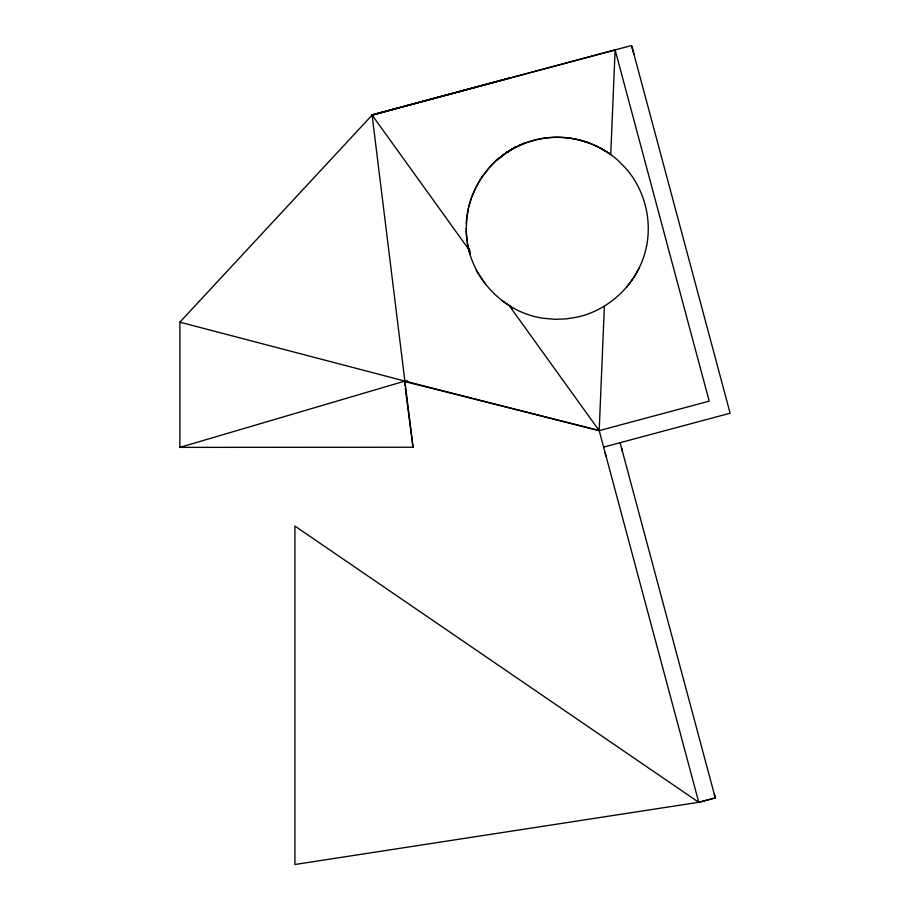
<?xml version="1.0" encoding="UTF-8"?>
<svg xmlns="http://www.w3.org/2000/svg" width="910" height="910" viewBox="0 0 910 910"><rect width="100%" height="100%" fill="white"/><g stroke="black" fill="none" stroke-linecap="round" stroke-linejoin="round"><path stroke-width="1.36" d="M467.171 240.831L466.25 231.493L466.568 220.015L466.386 224.167M604.399 305.976L599.189 430.623L404.882 381.097L179.873 322.163L179.873 447.379L413.026 447.231L372.076 114.91L615.115 49.925L709.208 401.151L599.189 430.623L509.065 305.396M610.735 154.666L615.115 49.97M466.614 219.754C468.013 204.625 473.45 190.031 481.743 177.336L476.419 186.47M466.568 220.061L468.309 208.754M468.889 206.752L469.81 203.066M470.117 201.838L471.46 197.766M472.165 196.116L475.964 187.255M466.25 231.493L466.25 231.447C467.137 273.967 501.251 312.38 543.372 318.272L554.759 319.308L566.191 318.898L577.691 317.021C612.032 309.218 640.185 280.28 646.646 245.609L646.657 245.655C651.833 218.844 644.337 190.088 626.66 169.26L618.561 160.933C597.222 141.391 566.35 132.962 538.083 139.31M639.332 267.733L633.622 277.846L626.66 287.241M488.715 168.316L481.743 177.382L488.715 168.316C498.691 156.679 511.773 148.034 526.071 142.665L526.105 142.768C546.171 135.374 568.773 135.692 588.861 142.859L588.85 142.813M490.206 166.826L496.587 159.773M179.873 322.163L372.11 115.081L508.815 78.271L372.099 114.99L631.608 45.5L730.127 413.22L603.603 447.117M506.665 152.448L515.56 146.919L505.778 153.153L515.606 147.295L526.105 142.768M505.778 153.107L511.056 149.729M499.567 157.953L497.85 159.307L504.367 154.131L502.65 155.451M505.858 153.233L496.769 160.206M386.579 111.202L372.11 115.081L468.9 249.579L469.355 249.192L466.887 245.791M404.961 385.635L404.415 381.438L407.543 380.767M507.234 151.833L505.789 152.8M515.629 147.352L514.332 147.966M518.643 145.532L521.134 144.349M527.902 142.176L537.048 139.48M522.374 143.769L526.037 142.551M179.873 447.379L404.882 381.097M620.097 442.681L715.283 797.933L698.789 802.347L294.92 526.071L294.92 864.5L698.778 802.29L715.271 797.877L714.27 794.123M372.122 115.104L380.266 112.954M579.681 140.129L588.861 142.859M404.415 381.438L599.189 430.578L698.789 802.347M590.135 143.439L598.132 146.988M599.792 147.773L609.461 153.608M599.508 147.602L609.461 153.654M501.74 300.448L509.099 305.419M510.408 306.249L512.034 308.547M485.53 284.375L476.203 270.452M468.9 249.579L467.376 242.879M633.963 54.338L631.915 46.706L632.257 47.946M621.507 447.936L622.474 451.553M714.566 795.249L715.283 797.922M605.014 452.35L605.98 455.967M469.15 250.648L469.913 254.026L469.355 249.192L469.913 254.026M405.325 388.433L413.015 447.22M466.193 228.274L466.284 230.173"/></g></svg>
